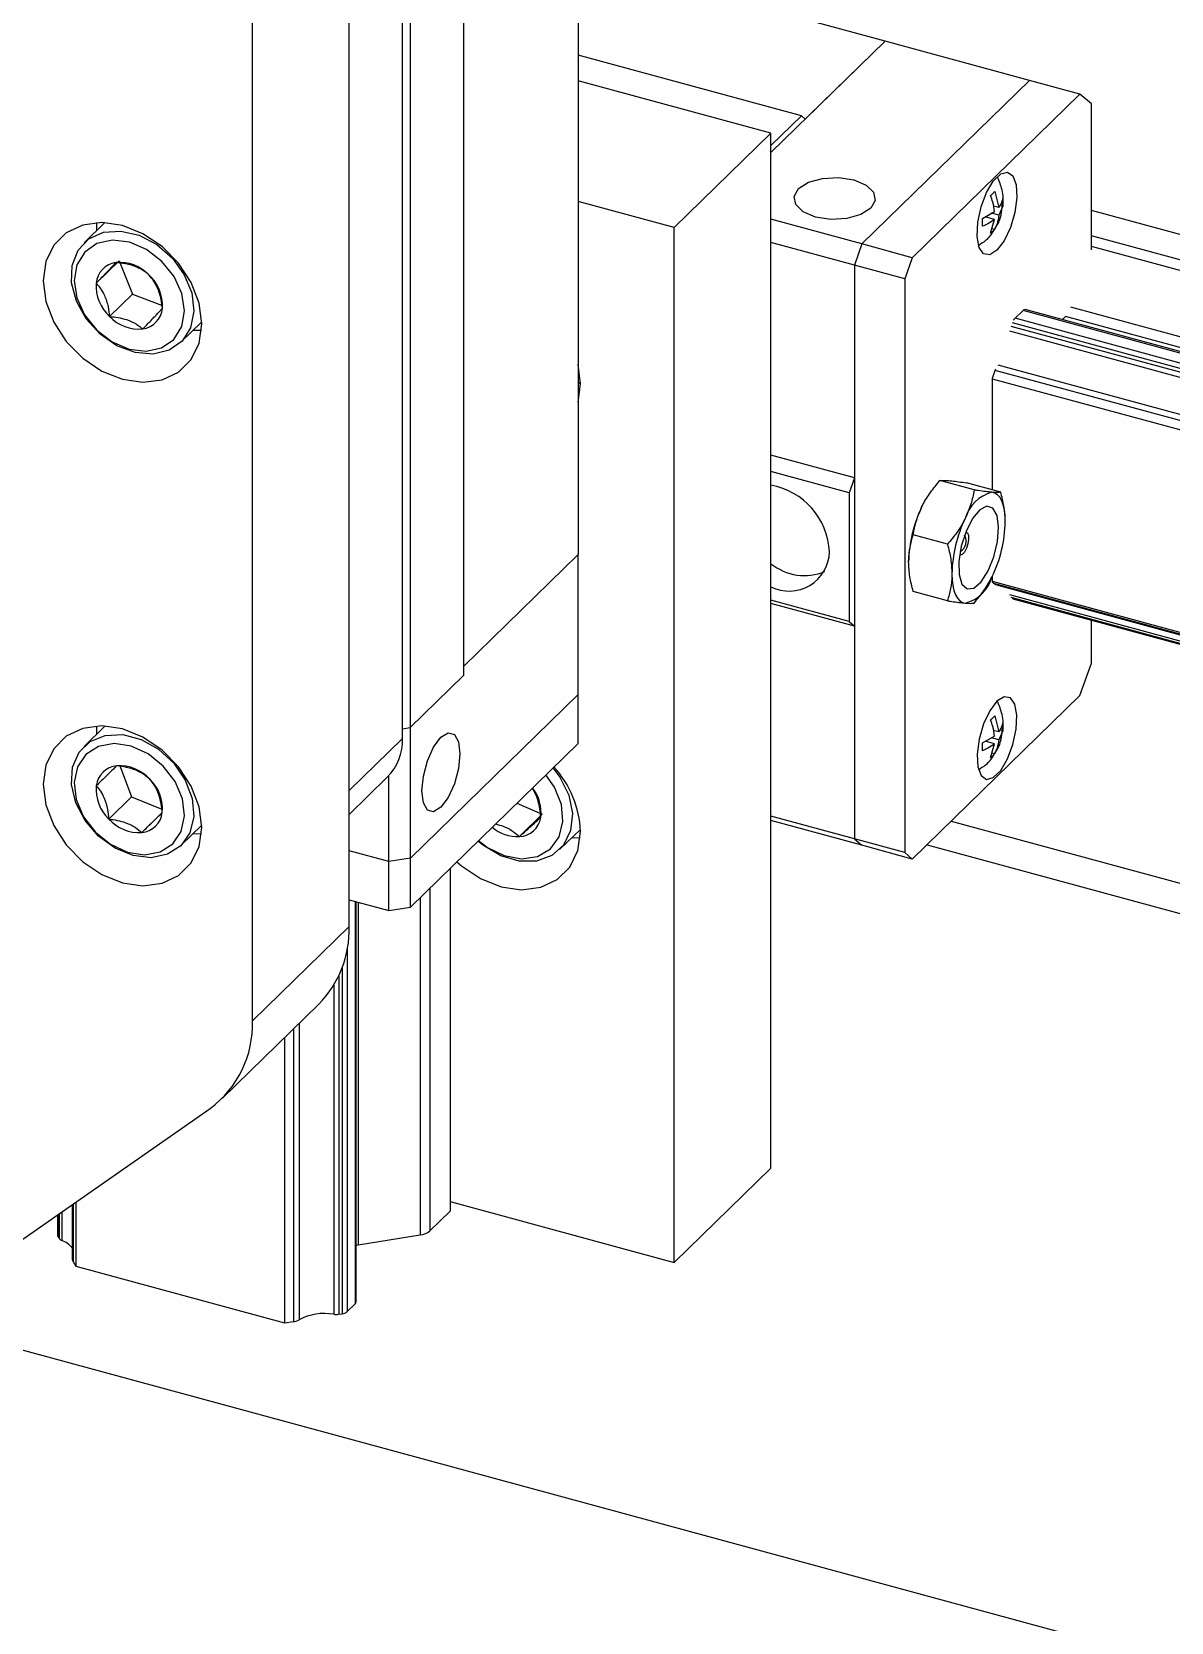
# Model space of a CAD drawing. Header units: millimetres. Extents: x 0 to 3353, y 0 to 2591.
# Drawn here: x 1876 to 1945.8, y 2018.1 to 2115.6 of the extents above; entities that cross this region are included whole.
import ezdxf

# ---------------------------------------------------------------- set-up
doc = ezdxf.new("R2010")
doc.units = ezdxf.units.MM
doc.header["$LTSCALE"] = 12

msp = doc.modelspace()

# ---------------------------------------------------------------- linework, layer by layer
at = {"color": 7, "linetype": 'Continuous', "lineweight": 25}
for p, q in [((1889.527, 2054.942), (1889.527, 2134.084)), ((1895.454, 2060.726), (1895.454, 2132.473)), ((1898.728, 2072.254), (1898.728, 2131.583)), ((1909.486, 2126.813), (1909.486, 2083.526)), ((1902.461, 2119.404), (1902.461, 2076.118)), ((1928.309, 2114.997), (1909.486, 2120.113)), ((1899.195, 2116.216), (1899.195, 2072.929)), ((1928.309, 2114.997), (1921.309, 2108.165)), ((1928.309, 2114.997), (1923.408, 2110.214)), ((1937.153, 2112.594), (1928.309, 2114.997)), ((1923.175, 2110.415), (1909.486, 2114.136)), ((1921.309, 2109.352), (1909.486, 2112.565)), ((1937.153, 2112.594), (1926.878, 2102.565)), ((1940.248, 2111.752), (1937.153, 2112.594)), ((1940.248, 2111.752), (1929.973, 2101.724)), ((1940.948, 2111.15), (1940.248, 2111.752)), ((1940.948, 2102.214), (1940.948, 2111.15)), ((1923.175, 2110.415), (1921.309, 2108.594)), ((1923.408, 2110.214), (1923.175, 2110.415)), ((1915.382, 2103.567), (1921.309, 2109.352)), ((1921.309, 2045.922), (1921.309, 2109.352)), ((1935.024, 2105.788), (1935.271, 2104.803)), ((1915.382, 2103.567), (1909.486, 2105.169)), ((1935.271, 2104.803), (1934.946, 2104.892)), ((1935.523, 2104.878), (1935.271, 2104.323)), ((1935.523, 2104.878), (1935.345, 2104.926)), ((1935.426, 2104.358), (1935.491, 2104.952)), ((1935.491, 2104.952), (1935.527, 2105.287)), ((1935.523, 2105.358), (1935.523, 2104.878)), ((2556.102, 1937.431), (1940.948, 2104.616)), ((1880.493, 2103.874), (1879.217, 2102.629)), ((1926.878, 2102.565), (1921.309, 2104.078)), ((1934.263, 2104.128), (1935.01, 2104.548)), ((1934.263, 2103.648), (1934.263, 2104.128)), ((1935.01, 2104.068), (1934.435, 2104.225)), ((1934.763, 2103.218), (1935.01, 2104.068)), ((1935.271, 2104.323), (1934.825, 2104.444)), ((1915.382, 2040.137), (1915.382, 2103.567)), ((1926.419, 2101.274), (1921.309, 2102.663)), ((1934.85, 2103.52), (1935.024, 2103.473)), ((1926.878, 2102.565), (1926.419, 2101.274)), ((1929.973, 2101.724), (1926.878, 2102.565)), ((1929.973, 2101.724), (1929.514, 2100.433)), ((1934.233, 2102.618), (1934.032, 2102.456)), ((1881.357, 2101.525), (1879.957, 2100.159)), ((1881.357, 2101.525), (1882.182, 2099.49)), ((1926.419, 2101.274), (1926.419, 2088.231)), ((1929.514, 2100.433), (1926.419, 2101.274)), ((1926.419, 2101.274), (1926.419, 2066.102)), ((1929.514, 2100.433), (1929.514, 2065.26)), ((1882.182, 2099.49), (1880.782, 2098.124)), ((1882.182, 2099.49), (1883.965, 2098.819)), ((1885.154, 2096.546), (1886.43, 2097.791)), ((1936.184, 2097.899), (1936.2, 2097.943)), ((1936.2, 2097.943), (1936.83, 2098.558)), ((1936.83, 2098.558), (1936.846, 2098.545)), ((2599.808, 1918.379), (1936.893, 2098.546)), ((1939.169, 2097.927), (1939.366, 2098.12)), ((2599.808, 1917.108), (1936.027, 2097.51)), ((1934.881, 2094.342), (1935.068, 2094.867)), ((1935.068, 2094.867), (1935.093, 2094.894)), ((2599.808, 1914.526), (1935.223, 2095.145)), ((1909.486, 2093.974), (1909.632, 2094.115)), ((1934.881, 2087.488), (1934.881, 2094.342)), ((2599.808, 1913.574), (1934.881, 2094.287)), ((2599.808, 1914.146), (1935.049, 2094.813)), ((1909.486, 2093.603), (1909.617, 2093.609)), ((1926.419, 2088.231), (1921.309, 2089.62)), ((1926.092, 2087.312), (1921.309, 2088.612)), ((1926.419, 2088.231), (1926.092, 2087.312)), ((1933.758, 2087.487), (1931.658, 2088.058)), ((1926.092, 2087.312), (1926.092, 2079.426)), ((1935.391, 2087.349), (1933.291, 2087.92)), ((1932.125, 2084.16), (1930.024, 2084.731)), ((1902.461, 2076.669), (1909.486, 2083.526)), ((1909.486, 2074.954), (1909.486, 2083.526)), ((1934.881, 2081.828), (1934.881, 2082.209)), ((1932.125, 2080.696), (1930.024, 2081.267)), ((2599.808, 1901.17), (1934.881, 2081.883)), ((1935.068, 2081.667), (1934.881, 2081.828)), ((2599.808, 1901.061), (1934.973, 2081.749)), ((1935.093, 2081.689), (1935.068, 2081.667)), ((1935.129, 2081.668), (2599.808, 1901.023)), ((1926.092, 2079.426), (1921.309, 2080.726)), ((1926.419, 2079.145), (1921.309, 2080.534)), ((2599.808, 1900.495), (1936.027, 2080.897)), ((1936.137, 2080.813), (2599.808, 1900.441)), ((1926.092, 2079.426), (1926.419, 2079.145)), ((1940.948, 2076.863), (1940.948, 2079.505)), ((1926.419, 2079.145), (1926.419, 2066.102)), ((1940.248, 2074.894), (1940.948, 2076.863)), ((1899.195, 2072.929), (1902.461, 2076.118)), ((1909.486, 2074.954), (1899.211, 2064.925)), ((1909.486, 2071.954), (1909.486, 2074.954)), ((1929.973, 2064.865), (1940.248, 2074.894)), ((1935.024, 2073.644), (1935.271, 2072.66)), ((1880.493, 2073.016), (1879.217, 2071.771)), ((1898.728, 2072.855), (1899.195, 2072.929)), ((1899.211, 2064.925), (1899.211, 2072.945)), ((1935.271, 2072.66), (1934.946, 2072.748)), ((1935.523, 2072.734), (1935.271, 2072.18)), ((1935.523, 2072.734), (1935.345, 2072.783)), ((1935.426, 2072.214), (1935.491, 2072.808)), ((1935.491, 2072.808), (1935.527, 2073.143)), ((1935.523, 2073.214), (1935.523, 2072.734)), ((1899.211, 2061.925), (1909.486, 2071.954)), ((1934.263, 2071.984), (1935.01, 2072.405)), ((1934.263, 2071.504), (1934.263, 2071.984)), ((1935.01, 2071.924), (1934.435, 2072.081)), ((1934.763, 2071.074), (1935.01, 2071.924)), ((1935.271, 2072.18), (1934.825, 2072.301)), ((1881.433, 2070.544), (1882.131, 2068.683)), ((1934.85, 2071.377), (1935.024, 2071.33)), ((1895.454, 2067.59), (1897.798, 2069.877)), ((1897.883, 2064.714), (1897.883, 2069.963)), ((1934.233, 2070.474), (1934.032, 2070.312)), ((1882.131, 2068.683), (1880.731, 2067.317)), ((1882.131, 2068.683), (1883.982, 2067.93)), ((1884.009, 2067.718), (1882.754, 2066.493)), ((1905.733, 2068.291), (1907.297, 2067.606)), ((1907.297, 2067.606), (1905.897, 2066.24)), ((1885.154, 2065.688), (1886.43, 2066.933)), ((1908.356, 2065.441), (1909.632, 2066.686)), ((1926.419, 2066.102), (1921.309, 2067.49)), ((1926.878, 2065.707), (1921.309, 2067.22)), ((1932.356, 2067.19), (2235.152, 1984.897)), ((1926.419, 2066.102), (1926.878, 2065.707)), ((1929.514, 2065.26), (1926.419, 2066.102)), ((1929.973, 2064.865), (1926.878, 2065.707)), ((1930.874, 2065.744), (2233.67, 1983.451)), ((1897.883, 2064.714), (1895.454, 2065.374)), ((1899.211, 2064.925), (1897.883, 2064.714)), ((1897.883, 2061.714), (1897.883, 2064.714)), ((1899.211, 2061.925), (1899.211, 2064.925)), ((1929.514, 2065.26), (1929.973, 2064.865)), ((1901.649, 2064.305), (1901.649, 2043.287)), ((1895.454, 2062.374), (1897.883, 2061.714)), ((1895.887, 2037.726), (1895.887, 2062.256)), ((1897.883, 2061.714), (1899.211, 2061.925)), ((1889.527, 2054.942), (1895.454, 2060.726)), ((1894.821, 2057.713), (1894.821, 2036.963)), ((1887.668, 2050.189), (1893.595, 2055.974)), ((1891.504, 2053.933), (1891.504, 2036.435)), ((1892.04, 2054.456), (1892.04, 2036.521)), ((1892.387, 2054.795), (1892.387, 2036.621)), ((1870.007, 2037.778), (1886.937, 2049.584)), ((1915.382, 2040.137), (1921.309, 2045.922)), ((1878.479, 2043.686), (1878.479, 2040.312)), ((1878.539, 2043.728), (1878.539, 2040.19)), ((1878.705, 2043.844), (1878.705, 2039.914)), ((1900.407, 2042.074), (1901.649, 2043.287)), ((1901.649, 2043.869), (1915.382, 2040.137)), ((1877.589, 2043.065), (1877.589, 2041.811)), ((1877.68, 2043.128), (1877.68, 2041.622)), ((1877.611, 2041.735), (1877.68, 2041.622)), ((1896.016, 2041.217), (1899.818, 2041.823)), ((1878.539, 2040.19), (1878.705, 2039.914)), ((1878.705, 2039.914), (1891.504, 2036.435)), ((1895.335, 2037.124), (1895.829, 2037.606)), ((1867.879, 2036.835), (2591.319, 1840.22)), ((1891.504, 2036.435), (1892.04, 2036.521)), ((1894.821, 2036.963), (1895.041, 2036.998))]:
    msp.add_line(p, q, dxfattribs=at)
at = {"color": 8, "linetype": 'Continuous', "lineweight": 25}
for p, q in [((2557.017, 1935.632), (1940.948, 2103.066)), ((2557.789, 1934.76), (1940.948, 2102.404)), ((2599.808, 1917.674), (1936.268, 2098.01)), ((2599.808, 1918.29), (1936.762, 2098.492)), ((2599.808, 1918.626), (1939.366, 2098.12)), ((2599.808, 1919.289), (1939.696, 2098.693)), ((2599.808, 1916.792), (1935.958, 2097.212)), ((2599.808, 1917.343), (1936.103, 2097.723)), ((2599.808, 1900.638), (1935.958, 2081.059)), ((2599.808, 1900.451), (1936.103, 2080.831)), ((1895.454, 2069.058), (1898.728, 2072.254)), ((1900.407, 2063.092), (1900.407, 2042.074)), ((1895.829, 2062.272), (1895.829, 2037.606)), ((1896.016, 2062.221), (1896.016, 2041.217)), ((1899.818, 2062.517), (1899.818, 2041.823)), ((1895.335, 2059.358), (1895.335, 2037.124)), ((1895.041, 2058.249), (1895.041, 2036.998)), ((1894.514, 2057.136), (1894.514, 2036.96)), ((1877.847, 2043.245), (1877.847, 2041.49)), ((1877.611, 2043.081), (1877.611, 2041.735))]:
    msp.add_line(p, q, dxfattribs=at)
at = {"color": 7, "linetype": 'Continuous', "lineweight": 25, "flags": 128}
for points in [[(1927.426, 2104.755), (1926.811, 2104.365), (1925.953, 2104.126), (1924.983, 2104.074), (1924.048, 2104.217), (1923.291, 2104.534), (1922.826, 2104.976), (1922.726, 2105.475), (1923.004, 2105.957), (1923.619, 2106.347), (1924.476, 2106.586), (1925.447, 2106.638), (1926.382, 2106.495), (1927.139, 2106.178), (1927.603, 2105.736), (1927.704, 2105.237), (1927.426, 2104.755)], [(1935.161, 2102.18), (1934.719, 2101.9), (1934.336, 2101.962), (1934.065, 2102.357), (1933.942, 2103.032), (1933.983, 2103.896), (1934.184, 2104.832), (1934.517, 2105.714), (1934.936, 2106.422), (1935.387, 2106.862), (1935.806, 2106.973), (1936.139, 2106.74), (1936.34, 2106.196), (1936.381, 2105.413), (1936.258, 2104.497), (1935.987, 2103.573), (1935.604, 2102.764), (1935.161, 2102.18)], [(1881.567, 2103.699), (1880.308, 2103.88), (1879.135, 2103.728), (1878.128, 2103.253), (1877.355, 2102.486), (1876.869, 2101.481), (1876.703, 2100.306), (1876.869, 2099.041), (1877.355, 2097.772), (1878.128, 2096.585), (1879.135, 2095.562), (1880.308, 2094.773), (1881.567, 2094.27), (1882.826, 2094.088), (1884, 2094.24), (1885.007, 2094.716), (1885.78, 2095.482), (1886.266, 2096.487), (1886.432, 2097.662), (1886.266, 2098.927), (1885.78, 2100.196), (1885.007, 2101.383), (1884, 2102.406), (1882.826, 2103.196), (1881.567, 2103.699)], [(1879.986, 2103.872), (1879.97, 2103.495), (1879.972, 2103.366)], [(1885.22, 2096.613), (1884.431, 2096.056), (1883.443, 2095.813), (1882.343, 2095.905), (1881.229, 2096.325), (1880.2, 2097.034), (1879.348, 2097.971), (1878.747, 2099.051), (1878.452, 2100.178), (1878.489, 2101.254), (1878.855, 2102.181), (1879.516, 2102.878), (1880.415, 2103.282), (1881.471, 2103.359), (1882.59, 2103.1), (1883.674, 2102.529), (1884.625, 2101.697), (1885.359, 2100.677), (1885.812, 2099.561), (1885.942, 2098.447), (1885.739, 2097.434), (1885.22, 2096.613)], [(1884.718, 2096.717), (1885.202, 2097.498), (1885.37, 2098.465), (1885.208, 2099.523), (1884.73, 2100.568), (1883.984, 2101.498), (1883.043, 2102.222), (1881.998, 2102.67), (1880.952, 2102.797), (1880.007, 2102.591), (1879.257, 2102.072), (1878.773, 2101.29), (1878.605, 2100.323), (1878.767, 2099.266), (1879.245, 2098.22), (1879.991, 2097.29), (1880.932, 2096.566), (1881.977, 2096.118), (1883.023, 2095.991), (1883.967, 2096.198), (1884.718, 2096.717)], [(1885.909, 2097.283), (1886.093, 2097.277), (1886.416, 2097.285)], [(1909.486, 2092.876), (1909.633, 2093.986), (1909.486, 2095.176)], [(1935.668, 2085.542), (1935.654, 2085.92), (1935.612, 2086.264), (1935.544, 2086.568), (1935.449, 2086.828), (1935.33, 2087.039), (1935.189, 2087.196), (1935.029, 2087.298), (1934.851, 2087.343)], [(1932.974, 2084.037), (1932.824, 2083.111), (1932.838, 2082.298), (1933.013, 2081.708), (1933.327, 2081.42), (1933.736, 2081.474), (1934.185, 2081.861), (1934.614, 2082.531), (1934.965, 2083.392), (1935.19, 2084.327), (1935.259, 2085.212), (1935.163, 2085.926), (1934.914, 2086.372), (1934.547, 2086.491), (1934.11, 2086.267), (1933.663, 2085.729), (1933.266, 2084.951), (1932.974, 2084.037)], [(1933.257, 2084.928), (1933.348, 2084.864), (1933.408, 2084.7), (1933.417, 2084.461), (1933.373, 2084.183), (1933.284, 2083.91), (1933.163, 2083.681), (1933.028, 2083.534), (1932.9, 2083.488), (1932.868, 2083.496)], [(1932.401, 2082.353), (1932.415, 2081.975), (1932.457, 2081.631), (1932.525, 2081.326), (1932.62, 2081.067), (1932.739, 2080.856), (1932.879, 2080.699), (1933.04, 2080.597), (1933.218, 2080.552)], [(1935.161, 2074.536), (1934.719, 2073.952), (1934.336, 2073.144), (1934.065, 2072.219), (1933.942, 2071.303), (1933.983, 2070.52), (1934.184, 2069.976), (1934.517, 2069.744), (1934.936, 2069.855), (1935.387, 2070.294), (1935.806, 2071.003), (1936.139, 2071.885), (1936.34, 2072.821), (1936.381, 2073.685), (1936.258, 2074.36), (1935.987, 2074.755), (1935.604, 2074.816), (1935.161, 2074.536)], [(1881.567, 2072.841), (1880.308, 2073.022), (1879.135, 2072.87), (1878.128, 2072.395), (1877.355, 2071.628), (1876.869, 2070.623), (1876.703, 2069.448), (1876.869, 2068.183), (1877.355, 2066.914), (1878.128, 2065.727), (1879.135, 2064.704), (1880.308, 2063.915), (1881.567, 2063.412), (1882.826, 2063.23), (1884, 2063.382), (1885.007, 2063.858), (1885.78, 2064.624), (1886.266, 2065.629), (1886.432, 2066.804), (1886.266, 2068.069), (1885.78, 2069.338), (1885.007, 2070.525), (1884, 2071.548), (1882.826, 2072.338), (1881.567, 2072.841)], [(1885.15, 2065.684), (1884.337, 2065.158), (1883.332, 2064.949), (1882.226, 2065.076), (1881.117, 2065.528), (1880.102, 2066.264), (1879.273, 2067.219), (1878.702, 2068.309), (1878.441, 2069.436), (1878.512, 2070.5), (1878.91, 2071.407), (1879.599, 2072.076), (1880.518, 2072.448), (1881.585, 2072.489), (1882.706, 2072.196), (1883.78, 2071.596), (1884.712, 2070.74), (1885.42, 2069.706), (1885.841, 2068.585), (1885.937, 2067.477), (1885.699, 2066.481), (1885.15, 2065.684)], [(1879.986, 2073.014), (1879.97, 2072.637), (1879.972, 2072.508)], [(1901.086, 2068.041), (1900.639, 2067.768), (1900.261, 2067.863), (1900.008, 2068.312), (1899.919, 2069.045), (1900.008, 2069.952), (1900.261, 2070.894), (1900.639, 2071.728), (1901.086, 2072.327), (1901.532, 2072.599), (1901.911, 2072.504), (1902.164, 2072.056), (1902.253, 2071.322), (1902.164, 2070.416), (1901.911, 2069.474), (1901.532, 2068.64), (1901.086, 2068.041)], [(1884.655, 2065.795), (1885.167, 2066.553), (1885.368, 2067.506), (1885.238, 2068.559), (1884.79, 2069.61), (1884.068, 2070.556), (1883.142, 2071.304), (1882.103, 2071.782), (1881.052, 2071.941), (1880.093, 2071.767), (1879.32, 2071.277), (1878.808, 2070.519), (1878.606, 2069.567), (1878.736, 2068.513), (1879.184, 2067.462), (1879.907, 2066.516), (1880.833, 2065.768), (1881.872, 2065.291), (1882.923, 2065.131), (1883.881, 2065.305), (1884.655, 2065.795)], [(1907.948, 2070.453), (1908.373, 2069.885), (1908.913, 2068.787), (1909.141, 2067.662), (1909.034, 2066.609), (1908.604, 2065.724), (1907.888, 2065.083), (1906.95, 2064.745), (1905.873, 2064.738), (1904.753, 2065.064), (1903.689, 2065.694), (1903.355, 2065.97)], [(1903.389, 2066.002), (1903.937, 2065.583), (1904.969, 2065.077), (1906.023, 2064.885), (1906.996, 2065.026), (1907.791, 2065.486), (1908.332, 2066.221), (1908.565, 2067.159), (1908.467, 2068.206), (1908.049, 2069.262), (1907.518, 2070.033)], [(1885.909, 2066.425), (1886.093, 2066.419), (1886.416, 2066.427)], [(1902.057, 2064.703), (1902.337, 2064.457), (1903.51, 2063.667), (1904.769, 2063.165), (1906.028, 2062.983), (1907.201, 2063.135), (1908.209, 2063.611), (1908.982, 2064.377), (1909.468, 2065.382), (1909.633, 2066.557)], [(1909.11, 2066.178), (1909.295, 2066.172), (1909.617, 2066.179)], [(1895.887, 2041.191), (1895.923, 2041.2), (1896.016, 2041.217)]]:
    msp.add_lwpolyline(points, dxfattribs=at)
at = {"color": 7, "linetype": 'Continuous', "lineweight": 25}
for centre, radius, start, end in [((1881.354, 2100.04), 1.403, 97.87338, 175.12307), ((1881.396, 2098.97), 2.47, 43.30436, 95.42093), ((1882.506, 2100.008), 2.554, 176.607, 227.53126), ((1881.469, 2098.781), 2.554, 356.607, 47.53126), ((1882.579, 2099.818), 2.47, 223.30436, 275.42093), ((1882.62, 2098.749), 1.403, 277.87338, 355.12307), ((1920.538, 2083.481), 4.366, 2.78836, 79.82615), ((1935.434, 2085.112), 2.306, 104.63536, 163.97471), ((1937.866, 2082.917), 8.12, 154.05671, 178.89288), ((1940.519, 2082.196), 8.12, 154.05671, 178.89288), ((1927.55, 2085.699), 8.12, 334.05671, 358.89288), ((1932.529, 2084.357), 0.743, 300.43545, 29.15553), ((1922.427, 2083.765), 2.473, 243.12456, 358.33233), ((1923.364, 2085.497), 3.259, 230.91636, 292.56841), ((1932.635, 2082.783), 2.306, 284.63536, 343.97471), ((1895.501, 2072.146), 3.228, 315.35447, 1.91129), ((1881.355, 2069.184), 1.402, 95.50883, 172.79957), ((1881.378, 2068.069), 2.515, 42.11486, 93.57793), ((1903.381, 2066.303), 6.258, 2.32464, 42.28517), ((1881.511, 2067.94), 2.51, 354.79714, 46.34221), ((1882.464, 2069.132), 2.51, 174.79714, 226.34221), ((1904.815, 2067.715), 2.407, 352.66701, 38.85184), ((1882.62, 2067.888), 1.402, 275.50883, 352.79957), ((1882.597, 2069.003), 2.515, 222.11486, 273.57793), ((1905.781, 2068.65), 2.413, 229.62727, 272.75538), ((1905.819, 2067.641), 1.403, 273.19794, 350.43579), ((1889.001, 2060.511), 6.457, 315.35447, 1.91129), ((1883.183, 2054.704), 6.349, 306.24835, 2.13967), ((1877.734, 2041.813), 0.145, 180.50104, 212.19108), ((1877.954, 2041.797), 0.326, 212.58644, 250.85936), ((1877.38, 2040.192), 1.38, 37.18942, 70.19935), ((1899.697, 2042.922), 1.106, 276.30296, 309.97004), ((1878.652, 2040.321), 0.173, 182.94026, 229.42503), ((1895.718, 2037.733), 0.169, 311.08502, 357.55308), ((1892.025, 2037.22), 0.7, 271.22753, 301.17351), ((1893.935, 2033.748), 3.264, 79.78149, 118.30713), ((1894.657, 2037.899), 0.95, 261.34316, 279.92194), ((1894.98, 2037.548), 0.553, 276.30296, 309.97004)]:
    msp.add_arc(centre, radius, start, end, dxfattribs=at)
for points, knots in [([(1935.527, 2105.287), (1935.531, 2105.318), (1935.556, 2105.515), (1935.464, 2105.993), (1935.304, 2106.407), (1935.205, 2106.665)], [0, 0, 0, 0, 0.066225, 0.416988, 1, 1, 1, 1]), ([(1935.01, 2104.548), (1934.983, 2104.744), (1934.938, 2105.072), (1934.813, 2105.4), (1934.763, 2105.533)], [0, 0, 0, 0, 0.595367, 1, 1, 1, 1]), ([(1935.271, 2104.803), (1935.347, 2104.911), (1935.474, 2105.091), (1935.509, 2105.281), (1935.523, 2105.358)], [0, 0, 0, 0, 0.595367, 1, 1, 1, 1]), ([(1935.01, 2104.068), (1934.881, 2103.976), (1934.664, 2103.82), (1934.379, 2103.698), (1934.263, 2103.648)], [0, 0, 0, 0, 0.595367, 1, 1, 1, 1]), ([(1935.005, 2103.453), (1935.076, 2103.558), (1935.265, 2103.836), (1935.364, 2104.158), (1935.426, 2104.358)], [0, 0, 0, 0, 0.37863, 1, 1, 1, 1]), ([(1935.271, 2104.323), (1935.244, 2104.143), (1935.199, 2103.839), (1935.075, 2103.579), (1935.024, 2103.473)], [0, 0, 0, 0, 0.595367, 1, 1, 1, 1]), ([(1934.223, 2102.614), (1934.273, 2102.643), (1934.519, 2102.788), (1934.785, 2103.085), (1934.953, 2103.366), (1935.005, 2103.453)], [0, 0, 0, 0, 0.1497352, 0.7380776, 1, 1, 1, 1]), ([(1881.162, 2101.429), (1881.122, 2101.385), (1881.01, 2101.26), (1880.716, 2100.946), (1880.306, 2100.519), (1880.041, 2100.245), (1879.957, 2100.159)], [0, 0, 0, 0, 0.180942, 0.506293, 0.843975, 1, 1, 1, 1]), ([(1883.193, 2100.664), (1883.088, 2100.75), (1882.873, 2100.924), (1882.406, 2101.177), (1881.808, 2101.356), (1881.361, 2101.407), (1881.162, 2101.429)], [0, 0, 0, 0, 0.216453, 0.440306, 0.751896, 1, 1, 1, 1]), ([(1879.957, 2100.159), (1880.047, 2100.053), (1880.231, 2099.836), (1880.501, 2099.366), (1880.696, 2098.768), (1880.755, 2098.322), (1880.782, 2098.124)], [0, 0, 0, 0, 0.216453, 0.440306, 0.751896, 1, 1, 1, 1]), ([(1884.018, 2098.629), (1883.995, 2098.802), (1883.949, 2099.152), (1883.793, 2099.735), (1883.53, 2100.265), (1883.296, 2100.542), (1883.193, 2100.664)], [0, 0, 0, 0, 0.216453, 0.440306, 0.751896, 1, 1, 1, 1]), ([(1880.782, 2098.124), (1880.955, 2098.104), (1881.306, 2098.065), (1881.889, 2097.923), (1882.418, 2097.677), (1882.691, 2097.457), (1882.812, 2097.359)], [0, 0, 0, 0, 0.216453, 0.440306, 0.751896, 1, 1, 1, 1]), ([(1882.812, 2097.359), (1882.896, 2097.445), (1883.162, 2097.719), (1883.572, 2098.146), (1883.866, 2098.46), (1883.978, 2098.585), (1884.018, 2098.629)], [0, 0, 0, 0, 0.156025, 0.493707, 0.819058, 1, 1, 1, 1]), ([(1930.564, 2086.47), (1930.584, 2086.509), (1930.733, 2086.807), (1931.07, 2087.353), (1931.461, 2087.821), (1931.658, 2088.058)], [0, 0, 0, 0, 0.070036, 0.530757, 1, 1, 1, 1]), ([(1931.658, 2088.058), (1931.679, 2088.062), (1931.781, 2088.084), (1932.014, 2088.073), (1932.198, 2088.064)], [0, 0, 0, 0, 0.205365, 1, 1, 1, 1]), ([(1932.198, 2088.064), (1932.264, 2088.058), (1932.553, 2088.031), (1932.969, 2087.968), (1933.291, 2087.92)], [0, 0, 0, 0, 0.227426, 1, 1, 1, 1]), ([(1933.758, 2087.487), (1933.703, 2087.196), (1933.591, 2086.608), (1933.343, 2086.037), (1933.218, 2085.748)], [0, 0, 0, 0, 0.495458, 1, 1, 1, 1]), ([(1934.851, 2087.343), (1934.596, 2087.371), (1934.275, 2087.406), (1933.846, 2087.473), (1933.758, 2087.487)], [0, 0, 0, 0, 0.794635, 1, 1, 1, 1]), ([(1935.391, 2087.349), (1935.297, 2087.336), (1935.175, 2087.318), (1934.911, 2087.338), (1934.851, 2087.343)], [0, 0, 0, 0, 0.772574, 1, 1, 1, 1]), ([(1935.668, 2085.542), (1935.668, 2085.583), (1935.665, 2085.894), (1935.605, 2086.497), (1935.463, 2087.063), (1935.391, 2087.349)], [0, 0, 0, 0, 0.070036, 0.530757, 1, 1, 1, 1]), ([(1930.024, 2084.731), (1930.08, 2085.022), (1930.191, 2085.61), (1930.439, 2086.181), (1930.564, 2086.47)], [0, 0, 0, 0, 0.495458, 1, 1, 1, 1]), ([(1933.218, 2085.748), (1933.198, 2085.709), (1933.049, 2085.411), (1932.712, 2084.865), (1932.322, 2084.397), (1932.125, 2084.16)], [0, 0, 0, 0, 0.0700364, 0.5307568, 1, 1, 1, 1]), ([(1929.748, 2083.074), (1929.748, 2083.115), (1929.751, 2083.425), (1929.811, 2083.995), (1929.953, 2084.484), (1930.024, 2084.731)], [0, 0, 0, 0, 0.070036, 0.530757, 1, 1, 1, 1]), ([(1932.125, 2084.16), (1932.202, 2083.858), (1932.358, 2083.248), (1932.387, 2082.653), (1932.401, 2082.353)], [0, 0, 0, 0, 0.495458, 1, 1, 1, 1]), ([(1930.024, 2081.267), (1929.947, 2081.569), (1929.791, 2082.179), (1929.762, 2082.774), (1929.748, 2083.074)], [0, 0, 0, 0, 0.495458, 1, 1, 1, 1]), ([(1932.401, 2082.353), (1932.401, 2082.312), (1932.398, 2082.002), (1932.338, 2081.432), (1932.196, 2080.943), (1932.125, 2080.696)], [0, 0, 0, 0, 0.070036, 0.530757, 1, 1, 1, 1]), ([(1933.758, 2080.558), (1933.968, 2080.808), (1934.392, 2081.31), (1934.697, 2081.866), (1934.851, 2082.146)], [0, 0, 0, 0, 0.495458, 1, 1, 1, 1]), ([(1932.125, 2080.696), (1932.213, 2080.682), (1932.642, 2080.616), (1932.963, 2080.58), (1933.218, 2080.552)], [0, 0, 0, 0, 0.205365, 1, 1, 1, 1]), ([(1933.218, 2080.552), (1933.278, 2080.548), (1933.541, 2080.528), (1933.663, 2080.545), (1933.758, 2080.558)], [0, 0, 0, 0, 0.227426, 1, 1, 1, 1]), ([(1935.527, 2073.143), (1935.531, 2073.174), (1935.556, 2073.371), (1935.464, 2073.85), (1935.304, 2074.263), (1935.205, 2074.521)], [0, 0, 0, 0, 0.066225, 0.416988, 1, 1, 1, 1]), ([(1935.01, 2072.405), (1934.983, 2072.6), (1934.938, 2072.928), (1934.813, 2073.256), (1934.763, 2073.389)], [0, 0, 0, 0, 0.595367, 1, 1, 1, 1]), ([(1935.271, 2072.66), (1935.347, 2072.767), (1935.474, 2072.947), (1935.509, 2073.137), (1935.523, 2073.214)], [0, 0, 0, 0, 0.595367, 1, 1, 1, 1]), ([(1935.01, 2071.924), (1934.881, 2071.832), (1934.664, 2071.676), (1934.379, 2071.554), (1934.263, 2071.504)], [0, 0, 0, 0, 0.595367, 1, 1, 1, 1]), ([(1935.005, 2071.309), (1935.076, 2071.414), (1935.265, 2071.692), (1935.364, 2072.014), (1935.426, 2072.214)], [0, 0, 0, 0, 0.37863, 1, 1, 1, 1]), ([(1935.271, 2072.18), (1935.244, 2071.999), (1935.199, 2071.695), (1935.075, 2071.435), (1935.024, 2071.33)], [0, 0, 0, 0, 0.595367, 1, 1, 1, 1]), ([(1881.221, 2070.579), (1881.178, 2070.538), (1881.057, 2070.421), (1880.749, 2070.122), (1880.324, 2069.709), (1880.051, 2069.444), (1879.965, 2069.36)], [0, 0, 0, 0, 0.180942, 0.506293, 0.843975, 1, 1, 1, 1]), ([(1883.243, 2069.756), (1883.139, 2069.845), (1882.926, 2070.027), (1882.46, 2070.296), (1881.864, 2070.491), (1881.418, 2070.552), (1881.221, 2070.579)], [0, 0, 0, 0, 0.216453, 0.440306, 0.751896, 1, 1, 1, 1]), ([(1934.223, 2070.47), (1934.273, 2070.5), (1934.519, 2070.644), (1934.785, 2070.941), (1934.953, 2071.222), (1935.005, 2071.309)], [0, 0, 0, 0, 0.1497352, 0.7380776, 1, 1, 1, 1]), ([(1884.01, 2067.713), (1883.992, 2067.885), (1883.953, 2068.237), (1883.812, 2068.822), (1883.565, 2069.355), (1883.342, 2069.632), (1883.243, 2069.756)], [0, 0, 0, 0, 0.216453, 0.440306, 0.751896, 1, 1, 1, 1]), ([(1879.965, 2069.36), (1880.051, 2069.253), (1880.226, 2069.035), (1880.482, 2068.563), (1880.66, 2067.962), (1880.709, 2067.515), (1880.731, 2067.317)], [0, 0, 0, 0, 0.216453, 0.440306, 0.751896, 1, 1, 1, 1]), ([(1907.202, 2067.407), (1907.188, 2067.581), (1907.158, 2067.934), (1907.031, 2068.517), (1906.853, 2068.955), (1906.703, 2069.16), (1906.67, 2069.205)], [0, 0, 0, 0, 0.257521, 0.523846, 0.894555, 1, 1, 1, 1]), ([(1882.754, 2066.493), (1882.84, 2066.577), (1883.114, 2066.843), (1883.538, 2067.255), (1883.847, 2067.554), (1883.967, 2067.671), (1884.01, 2067.713)], [0, 0, 0, 0, 0.156025, 0.493707, 0.819058, 1, 1, 1, 1]), ([(1880.731, 2067.317), (1880.904, 2067.293), (1881.254, 2067.246), (1881.835, 2067.088), (1882.361, 2066.826), (1882.633, 2066.595), (1882.754, 2066.493)], [0, 0, 0, 0, 0.216453, 0.440306, 0.751896, 1, 1, 1, 1]), ([(1904.429, 2067.018), (1904.591, 2066.975), (1904.994, 2066.866), (1905.506, 2066.587), (1905.777, 2066.346), (1905.897, 2066.24)], [0, 0, 0, 0, 0.272228, 0.67739, 1, 1, 1, 1]), ([(1905.897, 2066.24), (1906, 2066.334), (1906.288, 2066.598), (1906.734, 2067.002), (1907.039, 2067.27), (1907.163, 2067.374), (1907.202, 2067.407)], [0, 0, 0, 0, 0.180942, 0.506293, 0.843975, 1, 1, 1, 1])]:
    msp.add_open_spline(points, degree=3, knots=knots, dxfattribs=at)
for points in [[(1934.763, 2105.533), (1934.812, 2105.574), (1934.911, 2105.655), (1934.986, 2105.744), (1935.024, 2105.788)], [(1935.024, 2103.473), (1934.986, 2103.429), (1934.911, 2103.341), (1934.812, 2103.259), (1934.763, 2103.218)], [(1934.763, 2073.389), (1934.812, 2073.43), (1934.911, 2073.512), (1934.986, 2073.6), (1935.024, 2073.644)], [(1935.024, 2071.33), (1934.986, 2071.285), (1934.911, 2071.197), (1934.812, 2071.115), (1934.763, 2071.074)]]:
    msp.add_open_spline(points, degree=3, dxfattribs=at)

doc.saveas('drawing.dxf')
